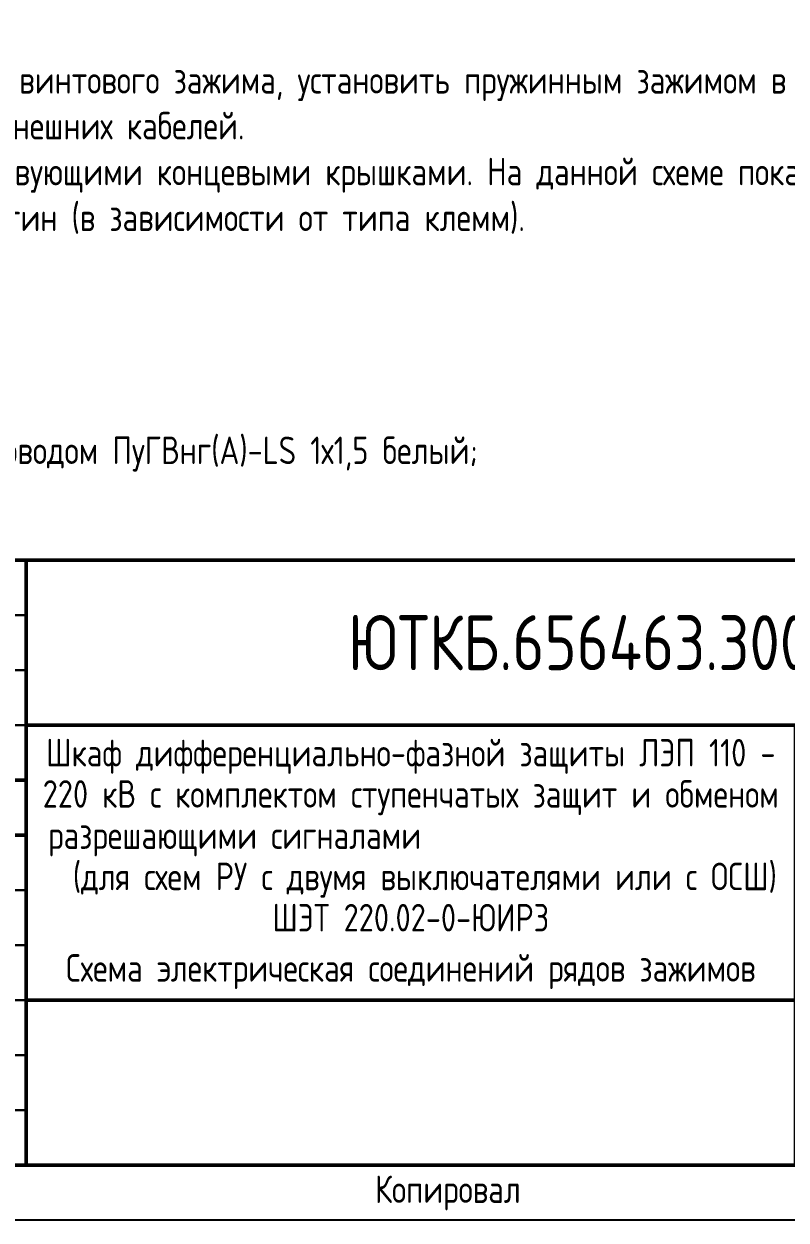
# Model space of a CAD drawing. Header units: millimetres. Extents: x -863 to 2619, y -90 to 586.
# Drawn here: x 1851.8 to 1921.1, y 0 to 108.8 of the extents above; entities that cross this region are included whole.
import ezdxf

# ---------------------------------------------------------------- set-up
doc = ezdxf.new("R2010")
doc.units = ezdxf.units.MM
doc.styles.add('Gost_type_A', font='GOST_A.TTF')

# ---------------------------------------------------------------- blocks, each defined once
blk = doc.blocks.new('Штамп большой нижний')
at = {"lineweight": 50}
for points in [[(-130, 55), (-120, 55), (-120, 35), (-130, 35)], [(-120, 55), (0, 55), (0, 40), (-120, 40)], [(-120, 40), (-50, 40), (-50, 15), (-120, 15)], [(-130, 35), (-120, 35), (-120, 30), (-130, 30)], [(-130, 30), (-120, 30), (-120, 0), (-130, 0)], [(-120, 15), (-50, 15), (-50, 0), (-120, 0)]]:
    blk.add_lwpolyline(points, close=True, dxfattribs=at)
for points in [[(-130, 55), (-120, 55), (-120, 50), (-130, 50)], [(-130, 50), (-120, 50), (-120, 45), (-130, 45)], [(-130, 45), (-120, 45), (-120, 40), (-130, 40)], [(-130, 40), (-120, 40), (-120, 35), (-130, 35)], [(-130, 30), (-120, 30), (-120, 25), (-130, 25)], [(-130, 25), (-120, 25), (-120, 20), (-130, 20)], [(-130, 20), (-120, 20), (-120, 15), (-130, 15)], [(-130, 15), (-120, 15), (-120, 10), (-130, 10)], [(-130, 10), (-120, 10), (-120, 5), (-130, 5)], [(-130, 5), (-120, 5), (-120, 0), (-130, 0)]]:
    blk.add_lwpolyline(points, close=True)
at = {"insert": (-75, -2.53), "char_height": 2.5, "width": 13.1202, "attachment_point": 6, "style": 'Gost_type_A'}
blk.add_mtext('Копировал', dxfattribs=at)

msp = doc.modelspace()

# ---------------------------------------------------------------- linework, layer by layer
msp.add_lwpolyline([(1977, 420), (1977, 0), (1680, 0), (1680, 420)], close=True)
at = {"lineweight": 50}
msp.add_lwpolyline([(1972, 415), (1972, 5), (1700, 5), (1700, 415)], close=True, dxfattribs=at)

# ---------------------------------------------------------------- block references
msp.add_blockref('Штамп большой нижний', (1972, 5))

# ---------------------------------------------------------------- texts
at = {"style": 'Gost_type_A'}
for s, insert, char_height, width, attachment_point in [('\\pxi2,ql,t4;1.^IПри наличии у клеммы и пружинного и винтового зажима, установить пружинным зажимом в сторону внутреннего монтажа шкафа, а винтовым зажимом - в сторону подключения внешних кабелей.\\P2.^IОткрытые части клемм закрыть соответствующими концевыми крышками. На данной схеме показаны только места установок дополнительных разделительных крышек и пластин (в зависимости от типа клемм).\\P{\\A1;3.^IМонтаж выполнить проводом:\\P\\pi0,l4,q*,t4,9;-//-^I- ПуГВнг(А)-LS 1х2,5 белый;\\P\\pi2.42857,l1.57143,ql,t1.57143,9;-/-  ^I- ПуГВнг(А)-LS 1х1,5 белый; \\P\\pi-5,l9,q*,t9;\\fArial|b0|i0|c0|p34;\\H1.08333x;―^I\\fGOST type A|b0|i0|c204|p34;\\H0.92308x;- ПуГВнг(А)-LS 1x0,75 белый.\\A0;\\fMS Shell Dlg 2|b0|i0|c204|p0;\\H0.70834x;\\P\\pi2,l0,ql,t4;\\A1;\\fGOST type A|b0|i0|c204|p34;\\H1.41176x;4.^IПеремычки на клеммнике выполнить проводом ПуГВнг(А)-LS 1х1,5 белый;\\P5.^IWE2 - Кабель ПВСнг(А)-LS 2x0,75.}', (1787, 64), 2.5, 183, 7), ('ЮТКБ.656463.300-012Э4.1', (1912, 52.5), 5, 120, 5), ('Схема электрическая соединений рядов зажимов', (1887, 21), 2.5, 70, 8)]:
    msp.add_mtext(s, dxfattribs=dict(at, insert=insert, char_height=char_height, width=width, attachment_point=attachment_point))
at = {"insert": (1887, 35), "char_height": 2.5, "width": 68, "attachment_point": 5, "line_spacing_factor": 0.9, "style": 'Gost_type_A'}
msp.add_mtext('Шкаф дифференциально-фазной защиты ЛЭП 110 - 220 кВ с комплектом ступенчатых защит и обменом разрешающими сигналами                             (для схем РУ с двумя выключателями или с ОСШ) \\PШЭТ 220.02-0-ЮИРЗ', dxfattribs=at)

doc.saveas('drawing.dxf')
